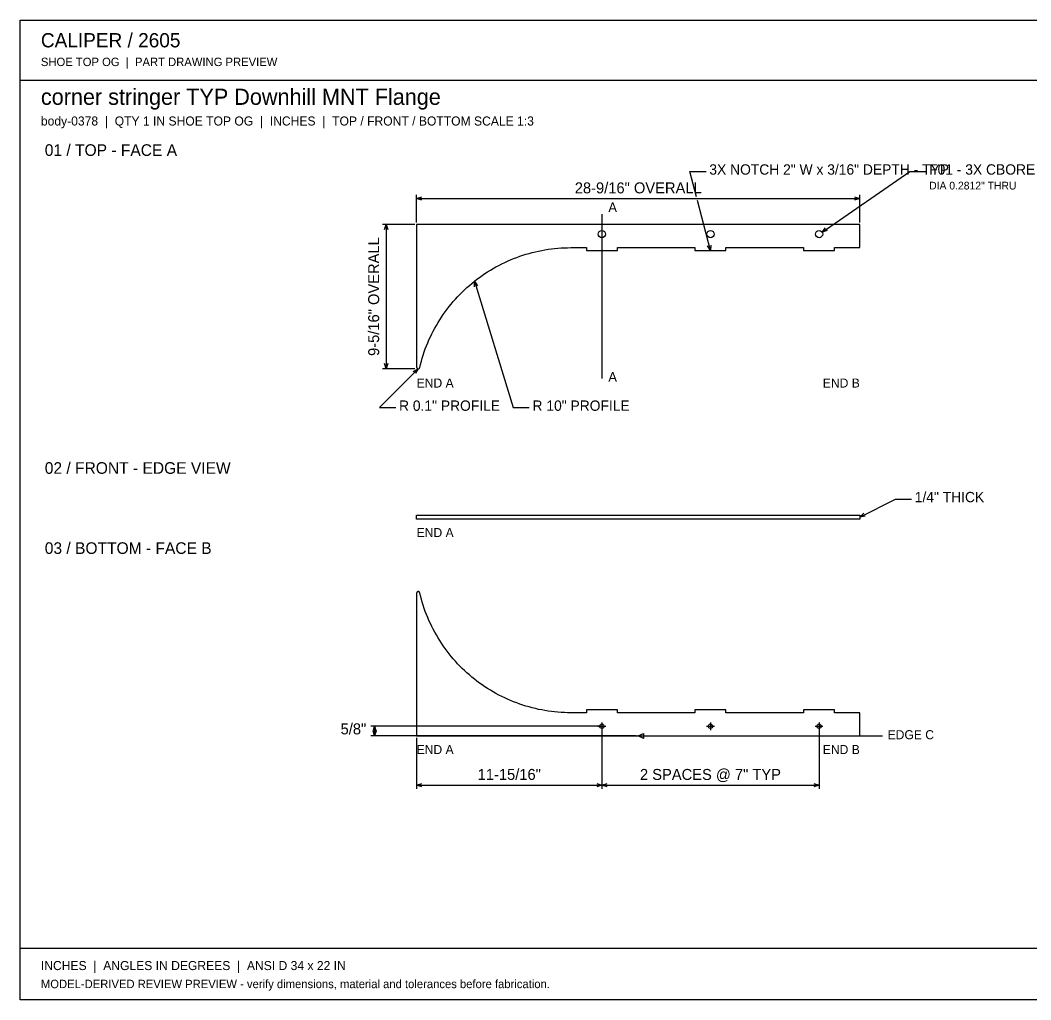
# Model space of a CAD drawing. Header units: inches. Extents: x 1.4 to 100.6, y 1.4 to 64.6.
# Drawn here: x 1.4 to 66.6, y 1.4 to 64.6 of the extents above; entities that cross this region are included whole.
import ezdxf
from ezdxf.enums import TextEntityAlignment as Align

# ---------------------------------------------------------------- set-up
doc = ezdxf.new("R2010")
doc.units = ezdxf.units.IN
doc.header["$MEASUREMENT"] = 0

msp = doc.modelspace()

# ---------------------------------------------------------------- linework, layer by layer
at = {"layer": 'ANNOTATION'}
for p, q in [((45.006, 53.204), (44.583, 54.833)), ((44.583, 54.833), (45.625, 54.833)), ((53.099, 50.925), (58.75, 54.833)), ((58.75, 54.833), (59.792, 54.833)), ((26.969, 51.542), (26.969, 53.333)), ((26.969, 53.083), (27.302, 53.188)), ((26.969, 53.083), (55.531, 53.083)), ((27.302, 52.979), (26.969, 53.083)), ((45.906, 49.729), (45.068, 52.962)), ((55.198, 53.188), (55.531, 53.083)), ((55.531, 53.083), (55.198, 52.979)), ((55.531, 51.542), (55.531, 53.333)), ((38.906, 52.083), (38.906, 41.479)), ((26.844, 51.417), (24.76, 51.417)), ((24.906, 51.083), (25.01, 51.417)), ((25.01, 51.417), (25.01, 42.104)), ((25.01, 51.417), (25.115, 51.083)), ((53.099, 50.925), (53.314, 51.2)), ((53.432, 51.029), (53.099, 50.925)), ((45.906, 49.729), (45.722, 50.026)), ((45.923, 50.078), (45.906, 49.729)), ((30.686, 47.398), (30.687, 47.748)), ((30.687, 47.748), (33.187, 39.604)), ((30.687, 47.748), (30.885, 47.46)), ((25.01, 42.104), (24.906, 42.438)), ((25.115, 42.438), (25.01, 42.104)), ((27.057, 42.105), (24.583, 39.604)), ((26.844, 42.104), (24.76, 42.104)), ((26.749, 41.941), (27.057, 42.105)), ((27.057, 42.105), (26.897, 41.795)), ((24.583, 39.604), (25.625, 39.604)), ((33.187, 39.604), (34.229, 39.604)), ((55.531, 32.542), (57.823, 33.708)), ((57.823, 33.708), (58.865, 33.708)), ((55.531, 32.542), (55.781, 32.786)), ((55.876, 32.6), (55.531, 32.542)), ((38.781, 19.052), (24.01, 19.052)), ((24.156, 18.719), (24.26, 19.052)), ((24.26, 19.052), (24.26, 18.427)), ((24.26, 19.052), (24.365, 18.719)), ((38.656, 19.052), (39.156, 19.052)), ((38.906, 19.302), (38.906, 18.802)), ((38.906, 18.927), (38.906, 15.011)), ((38.906, 18.927), (38.906, 15.011)), ((45.656, 19.052), (46.156, 19.052)), ((45.906, 19.302), (45.906, 18.802)), ((52.656, 19.052), (53.156, 19.052)), ((52.906, 19.302), (52.906, 18.802)), ((52.906, 18.927), (52.906, 15.011)), ((41.125, 18.427), (24.01, 18.427)), ((24.26, 18.427), (24.156, 18.761)), ((24.365, 18.761), (24.26, 18.427)), ((26.969, 18.302), (26.969, 15.011)), ((41.25, 18.427), (41.583, 18.594)), ((41.25, 18.427), (56.99, 18.427)), ((41.583, 18.261), (41.25, 18.427)), ((41.583, 18.594), (41.583, 18.261)), ((26.969, 15.261), (27.302, 15.365)), ((26.969, 15.261), (38.906, 15.261)), ((27.302, 15.156), (26.969, 15.261)), ((38.573, 15.365), (38.906, 15.261)), ((38.906, 15.261), (38.573, 15.156)), ((38.906, 15.261), (39.24, 15.365)), ((38.906, 15.261), (52.906, 15.261)), ((39.24, 15.156), (38.906, 15.261)), ((52.573, 15.365), (52.906, 15.261)), ((52.906, 15.261), (52.573, 15.156))]:
    msp.add_line(p, q, dxfattribs=at)
at = {"layer": 'OUTLINE'}
for p, q in [((1.417, 64.583), (100.583, 64.583)), ((1.417, 1.417), (1.417, 64.583)), ((1.417, 60.708), (100.583, 60.708)), ((26.969, 51.417), (26.969, 42.204)), ((55.531, 51.417), (26.969, 51.417)), ((55.531, 49.917), (55.531, 51.417)), ((34.012, 49.489), (34.213, 49.547)), ((34.213, 49.547), (34.416, 49.602)), ((34.416, 49.602), (34.62, 49.652)), ((34.62, 49.652), (34.824, 49.698)), ((34.824, 49.698), (35.03, 49.739)), ((35.03, 49.739), (35.236, 49.776)), ((35.236, 49.776), (35.443, 49.809)), ((35.443, 49.809), (35.651, 49.838)), ((35.651, 49.838), (35.859, 49.862)), ((35.859, 49.862), (36.068, 49.881)), ((36.068, 49.881), (36.277, 49.897)), ((36.277, 49.897), (36.487, 49.908)), ((36.487, 49.908), (36.697, 49.914)), ((36.697, 49.914), (36.906, 49.917)), ((36.906, 49.917), (37.906, 49.917)), ((37.906, 49.917), (37.906, 49.729)), ((37.906, 49.729), (39.906, 49.729)), ((39.906, 49.729), (39.906, 49.917)), ((39.906, 49.917), (44.906, 49.917)), ((44.906, 49.917), (44.906, 49.729)), ((44.906, 49.729), (46.906, 49.729)), ((46.906, 49.729), (46.906, 49.917)), ((46.906, 49.917), (51.906, 49.917)), ((51.906, 49.917), (51.906, 49.729)), ((51.906, 49.729), (53.906, 49.729)), ((53.906, 49.729), (53.906, 49.917)), ((53.906, 49.917), (55.531, 49.917)), ((32.267, 48.776), (32.454, 48.871)), ((32.454, 48.871), (32.643, 48.962)), ((32.643, 48.962), (32.833, 49.05)), ((32.833, 49.05), (33.026, 49.133)), ((33.026, 49.133), (33.22, 49.212)), ((33.22, 49.212), (33.416, 49.288)), ((33.416, 49.288), (33.613, 49.359)), ((33.613, 49.359), (33.812, 49.426)), ((33.812, 49.426), (34.012, 49.489)), ((31.192, 48.123), (31.365, 48.241)), ((31.365, 48.241), (31.541, 48.356)), ((31.541, 48.356), (31.719, 48.466)), ((31.719, 48.466), (31.9, 48.573)), ((31.9, 48.573), (32.082, 48.676)), ((32.082, 48.676), (32.267, 48.776)), ((30.364, 47.48), (30.524, 47.616)), ((30.524, 47.616), (30.687, 47.748)), ((30.687, 47.748), (30.853, 47.876)), ((30.853, 47.876), (31.021, 48.002)), ((31.021, 48.002), (31.192, 48.123)), ((29.609, 46.754), (29.754, 46.905)), ((29.754, 46.905), (29.902, 47.054)), ((29.902, 47.054), (30.053, 47.199)), ((30.053, 47.199), (30.207, 47.341)), ((30.207, 47.341), (30.364, 47.48)), ((29.061, 46.118), (29.193, 46.281)), ((29.193, 46.281), (29.328, 46.442)), ((29.328, 46.442), (29.467, 46.599)), ((29.467, 46.599), (29.609, 46.754)), ((28.569, 45.439), (28.687, 45.613)), ((28.687, 45.613), (28.808, 45.784)), ((28.808, 45.784), (28.933, 45.952)), ((28.933, 45.952), (29.061, 46.118)), ((28.239, 44.904), (28.345, 45.085)), ((28.345, 45.085), (28.455, 45.263)), ((28.455, 45.263), (28.569, 45.439)), ((27.851, 44.16), (27.942, 44.349)), ((27.942, 44.349), (28.037, 44.536)), ((28.037, 44.536), (28.136, 44.721)), ((28.136, 44.721), (28.239, 44.904)), ((27.602, 43.582), (27.681, 43.777)), ((27.681, 43.777), (27.764, 43.969)), ((27.764, 43.969), (27.851, 44.16)), ((27.328, 42.79), (27.39, 42.99)), ((27.39, 42.99), (27.457, 43.189)), ((27.457, 43.189), (27.527, 43.386)), ((27.527, 43.386), (27.602, 43.582)), ((27.166, 42.182), (27.216, 42.385)), ((27.216, 42.385), (27.27, 42.588)), ((27.27, 42.588), (27.328, 42.79)), ((26.969, 42.204), (26.969, 42.2)), ((26.969, 42.2), (26.969, 42.195)), ((26.969, 42.195), (26.97, 42.191)), ((26.97, 42.191), (26.97, 42.186)), ((26.97, 42.186), (26.971, 42.182)), ((26.971, 42.182), (26.972, 42.177)), ((26.972, 42.177), (26.974, 42.173)), ((26.974, 42.173), (26.975, 42.169)), ((26.975, 42.169), (26.977, 42.165)), ((26.977, 42.165), (26.979, 42.16)), ((26.979, 42.16), (26.981, 42.156)), ((26.981, 42.156), (26.983, 42.152)), ((26.983, 42.152), (26.986, 42.149)), ((26.986, 42.149), (26.988, 42.145)), ((26.988, 42.145), (26.991, 42.141)), ((26.991, 42.141), (26.994, 42.138)), ((26.994, 42.138), (26.997, 42.134)), ((26.997, 42.134), (27, 42.131)), ((27, 42.131), (27.004, 42.128)), ((27.004, 42.128), (27.007, 42.125)), ((27.007, 42.125), (27.011, 42.123)), ((27.011, 42.123), (27.015, 42.12)), ((27.015, 42.12), (27.019, 42.118)), ((27.019, 42.118), (27.023, 42.116)), ((27.023, 42.116), (27.027, 42.114)), ((27.027, 42.114), (27.031, 42.112)), ((27.031, 42.112), (27.035, 42.11)), ((27.035, 42.11), (27.04, 42.109)), ((27.04, 42.109), (27.044, 42.108)), ((27.044, 42.108), (27.048, 42.106)), ((27.048, 42.106), (27.053, 42.106)), ((27.053, 42.106), (27.057, 42.105)), ((27.057, 42.105), (27.062, 42.105)), ((27.062, 42.105), (27.066, 42.104)), ((27.066, 42.104), (27.071, 42.104)), ((27.071, 42.104), (27.076, 42.105)), ((27.076, 42.105), (27.08, 42.105)), ((27.08, 42.105), (27.085, 42.106)), ((27.085, 42.106), (27.089, 42.106)), ((27.089, 42.106), (27.093, 42.107)), ((27.093, 42.107), (27.098, 42.109)), ((27.098, 42.109), (27.102, 42.11)), ((27.102, 42.11), (27.106, 42.112)), ((27.106, 42.112), (27.111, 42.114)), ((27.111, 42.114), (27.115, 42.116)), ((27.115, 42.116), (27.119, 42.118)), ((27.119, 42.118), (27.123, 42.12)), ((27.123, 42.12), (27.126, 42.123)), ((27.126, 42.123), (27.13, 42.125)), ((27.13, 42.125), (27.134, 42.128)), ((27.134, 42.128), (27.137, 42.131)), ((27.137, 42.131), (27.14, 42.134)), ((27.14, 42.134), (27.143, 42.138)), ((27.143, 42.138), (27.146, 42.141)), ((27.146, 42.141), (27.149, 42.145)), ((27.149, 42.145), (27.152, 42.149)), ((27.152, 42.149), (27.154, 42.152)), ((27.154, 42.152), (27.156, 42.156)), ((27.156, 42.156), (27.159, 42.16)), ((27.159, 42.16), (27.16, 42.164)), ((27.16, 42.164), (27.162, 42.169)), ((27.162, 42.169), (27.164, 42.173)), ((27.164, 42.173), (27.165, 42.177)), ((27.165, 42.177), (27.166, 42.182)), ((26.969, 32.667), (55.531, 32.667)), ((26.969, 32.417), (26.969, 32.667)), ((55.531, 32.667), (55.531, 32.417)), ((55.531, 32.417), (26.969, 32.417)), ((26.97, 27.653), (26.969, 27.649)), ((26.969, 27.649), (26.969, 27.644)), ((26.969, 27.644), (26.969, 27.639)), ((26.969, 27.639), (26.969, 18.427)), ((26.971, 27.662), (26.97, 27.658)), ((26.97, 27.658), (26.97, 27.653)), ((26.972, 27.666), (26.971, 27.662)), ((26.974, 27.671), (26.972, 27.666)), ((26.975, 27.675), (26.974, 27.671)), ((26.977, 27.679), (26.975, 27.675)), ((26.979, 27.683), (26.977, 27.679)), ((26.981, 27.687), (26.979, 27.683)), ((26.983, 27.691), (26.981, 27.687)), ((26.986, 27.695), (26.983, 27.691)), ((26.988, 27.699), (26.986, 27.695)), ((26.991, 27.703), (26.988, 27.699)), ((26.994, 27.706), (26.991, 27.703)), ((26.997, 27.709), (26.994, 27.706)), ((27, 27.713), (26.997, 27.709)), ((27.004, 27.716), (27, 27.713)), ((27.007, 27.718), (27.004, 27.716)), ((27.011, 27.721), (27.007, 27.718)), ((27.015, 27.724), (27.011, 27.721)), ((27.019, 27.726), (27.015, 27.724)), ((27.023, 27.728), (27.019, 27.726)), ((27.027, 27.73), (27.023, 27.728)), ((27.031, 27.732), (27.027, 27.73)), ((27.035, 27.734), (27.031, 27.732)), ((27.04, 27.735), (27.035, 27.734)), ((27.044, 27.736), (27.04, 27.735)), ((27.048, 27.737), (27.044, 27.736)), ((27.053, 27.738), (27.048, 27.737)), ((27.057, 27.739), (27.053, 27.738)), ((27.062, 27.739), (27.057, 27.739)), ((27.066, 27.739), (27.062, 27.739)), ((27.071, 27.739), (27.066, 27.739)), ((27.076, 27.739), (27.071, 27.739)), ((27.08, 27.739), (27.076, 27.739)), ((27.085, 27.738), (27.08, 27.739)), ((27.089, 27.737), (27.085, 27.738)), ((27.093, 27.736), (27.089, 27.737)), ((27.098, 27.735), (27.093, 27.736)), ((27.102, 27.734), (27.098, 27.735)), ((27.106, 27.732), (27.102, 27.734)), ((27.111, 27.73), (27.106, 27.732)), ((27.115, 27.728), (27.111, 27.73)), ((27.119, 27.726), (27.115, 27.728)), ((27.123, 27.724), (27.119, 27.726)), ((27.126, 27.721), (27.123, 27.724)), ((27.13, 27.719), (27.126, 27.721)), ((27.134, 27.716), (27.13, 27.719)), ((27.137, 27.713), (27.134, 27.716)), ((27.14, 27.709), (27.137, 27.713)), ((27.143, 27.706), (27.14, 27.709)), ((27.146, 27.703), (27.143, 27.706)), ((27.149, 27.699), (27.146, 27.703)), ((27.152, 27.695), (27.149, 27.699)), ((27.154, 27.692), (27.152, 27.695)), ((27.156, 27.688), (27.154, 27.692)), ((27.159, 27.684), (27.156, 27.688)), ((27.16, 27.679), (27.159, 27.684)), ((27.162, 27.675), (27.16, 27.679)), ((27.164, 27.671), (27.162, 27.675)), ((27.165, 27.667), (27.164, 27.671)), ((27.166, 27.662), (27.165, 27.667)), ((27.216, 27.458), (27.166, 27.662)), ((27.27, 27.256), (27.216, 27.458)), ((27.328, 27.054), (27.27, 27.256)), ((27.39, 26.854), (27.328, 27.054)), ((27.457, 26.655), (27.39, 26.854)), ((27.527, 26.458), (27.457, 26.655)), ((27.602, 26.262), (27.527, 26.458)), ((27.681, 26.067), (27.602, 26.262)), ((27.764, 25.875), (27.681, 26.067)), ((27.851, 25.684), (27.764, 25.875)), ((27.942, 25.495), (27.851, 25.684)), ((28.037, 25.308), (27.942, 25.495)), ((28.136, 25.123), (28.037, 25.308)), ((28.239, 24.94), (28.136, 25.123)), ((28.345, 24.759), (28.239, 24.94)), ((28.455, 24.581), (28.345, 24.759)), ((28.569, 24.405), (28.455, 24.581)), ((28.687, 24.231), (28.569, 24.405)), ((28.808, 24.06), (28.687, 24.231)), ((28.933, 23.892), (28.808, 24.06)), ((29.061, 23.726), (28.933, 23.892)), ((29.193, 23.563), (29.061, 23.726)), ((29.328, 23.402), (29.193, 23.563)), ((29.467, 23.245), (29.328, 23.402)), ((29.609, 23.09), (29.467, 23.245)), ((29.754, 22.939), (29.609, 23.09)), ((29.902, 22.79), (29.754, 22.939)), ((30.053, 22.645), (29.902, 22.79)), ((30.207, 22.503), (30.053, 22.645)), ((30.364, 22.364), (30.207, 22.503)), ((30.524, 22.228), (30.364, 22.364)), ((30.687, 22.096), (30.524, 22.228)), ((30.853, 21.967), (30.687, 22.096)), ((31.021, 21.842), (30.853, 21.967)), ((31.192, 21.721), (31.021, 21.842)), ((31.365, 21.603), (31.192, 21.721)), ((31.541, 21.488), (31.365, 21.603)), ((31.719, 21.378), (31.541, 21.488)), ((31.9, 21.271), (31.719, 21.378)), ((32.082, 21.168), (31.9, 21.271)), ((32.267, 21.068), (32.082, 21.168)), ((32.454, 20.973), (32.267, 21.068)), ((32.643, 20.882), (32.454, 20.973)), ((32.833, 20.794), (32.643, 20.882)), ((33.026, 20.711), (32.833, 20.794)), ((33.22, 20.631), (33.026, 20.711)), ((33.416, 20.556), (33.22, 20.631)), ((33.613, 20.485), (33.416, 20.556)), ((33.812, 20.418), (33.613, 20.485)), ((34.012, 20.355), (33.812, 20.418)), ((34.213, 20.297), (34.012, 20.355)), ((34.416, 20.242), (34.213, 20.297)), ((34.62, 20.192), (34.416, 20.242)), ((34.824, 20.146), (34.62, 20.192)), ((35.03, 20.105), (34.824, 20.146)), ((35.236, 20.068), (35.03, 20.105)), ((35.443, 20.035), (35.236, 20.068)), ((35.651, 20.006), (35.443, 20.035)), ((35.859, 19.982), (35.651, 20.006)), ((36.068, 19.962), (35.859, 19.982)), ((36.277, 19.947), (36.068, 19.962)), ((36.487, 19.936), (36.277, 19.947)), ((36.697, 19.929), (36.487, 19.936)), ((36.906, 19.927), (36.697, 19.929)), ((37.906, 19.927), (36.906, 19.927)), ((39.906, 20.115), (37.906, 20.115)), ((37.906, 20.115), (37.906, 19.927)), ((39.906, 19.927), (39.906, 20.115)), ((44.906, 19.927), (39.906, 19.927)), ((46.906, 20.115), (44.906, 20.115)), ((44.906, 20.115), (44.906, 19.927)), ((46.906, 19.927), (46.906, 20.115)), ((51.906, 19.927), (46.906, 19.927)), ((53.906, 20.115), (51.906, 20.115)), ((51.906, 20.115), (51.906, 19.927)), ((53.906, 19.927), (53.906, 20.115)), ((55.531, 19.927), (53.906, 19.927)), ((55.531, 18.427), (55.531, 19.927)), ((26.969, 18.427), (55.531, 18.427)), ((1.417, 4.75), (100.583, 4.75)), ((100.583, 1.417), (1.417, 1.417))]:
    msp.add_line(p, q, dxfattribs=at)
for centre, radius in [((38.906, 50.792), 0.234), ((45.906, 50.792), 0.234), ((52.906, 50.792), 0.234), ((38.906, 19.052), 0.141), ((45.906, 19.052), 0.141), ((52.906, 19.052), 0.141)]:
    msp.add_circle(centre, radius, dxfattribs=at)

# ---------------------------------------------------------------- texts
at = {"layer": 'ANNOTATION'}
for s, height, p in [('CALIPER / 2605', 0.91667, (2.75, 62.833)), ('SHOE TOP OG  |  PART DRAWING PREVIEW', 0.54167, (2.75, 61.625)), ('corner stringer TYP Downhill MNT Flange', 1.04167, (2.75, 59.125)), ('body-0378  |  QTY 1 IN SHOE TOP OG  |  INCHES  |  TOP / FRONT / BOTTOM SCALE 1:3', 0.58333, (2.75, 57.792)), ('01 / TOP - FACE A', 0.75, (3, 55.833)), ('3X NOTCH 2" W x 3/16" DEPTH - TYP', 0.66667, (45.833, 54.625)), ('F01 - 3X CBORE DIA 0.4688" x 0.132" DEEP', 0.66667, (60, 54.625)), ('DIA 0.2812" THRU', 0.5, (60, 53.667)), ('A', 0.625, (39.323, 52.208)), ('A', 0.625, (39.323, 41.271)), ('END A', 0.5833, (26.969, 40.896)), ('R 0.1" PROFILE', 0.66667, (25.833, 39.396)), ('R 10" PROFILE', 0.66667, (34.437, 39.396)), ('02 / FRONT - EDGE VIEW', 0.75, (3, 35.333)), ('1/4" THICK', 0.6667, (59.073, 33.5)), ('END A', 0.5833, (26.969, 31.25)), ('03 / BOTTOM - FACE B', 0.75, (3, 30.167)), ('EDGE C', 0.5833, (57.323, 18.219)), ('END A', 0.5833, (26.969, 17.261)), ('INCHES  |  ANGLES IN DEGREES  |  ANSI D 34 x 22 IN', 0.58333, (2.75, 3.333)), ('MODEL-DERIVED REVIEW PREVIEW - verify dimensions, material and tolerances before fabrication.', 0.54167, (2.75, 2.167))]:
    msp.add_text(s, height=height, dxfattribs=at).set_placement(p)
for s, height, p in [('28-9/16" OVERALL', 0.70833, (41.25, 53.417)), ('11-15/16"', 0.7083, (32.937, 15.594)), ('2 SPACES @ 7" TYP', 0.70833, (45.906, 15.594))]:
    msp.add_text(s, height=height, dxfattribs=at).set_placement(p, align=Align.CENTER)
msp.add_text('9-5/16" OVERALL', height=0.70833, rotation=90, dxfattribs=at).set_placement((24.552, 46.761), align=Align.CENTER)
for s, height, p in [('END B', 0.5833, (55.531, 40.896)), ('5/8"', 0.7083, (23.719, 18.531)), ('END B', 0.5833, (55.531, 17.261))]:
    msp.add_text(s, height=height, dxfattribs=at).set_placement(p, align=Align.RIGHT)

doc.saveas('drawing.dxf')
